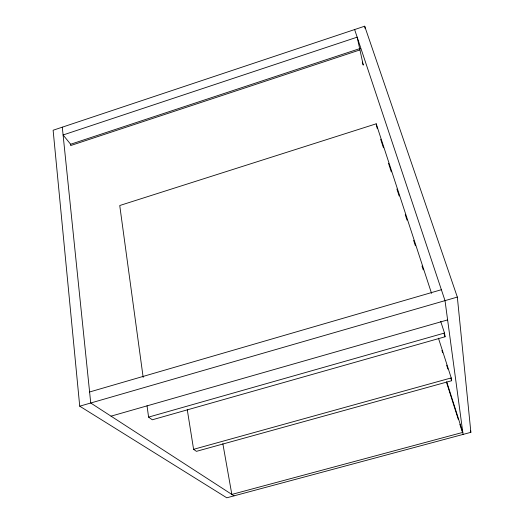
<?xml version="1.0" encoding="UTF-8"?>
<svg xmlns="http://www.w3.org/2000/svg" width="524" height="524" viewBox="0 0 524 524"><rect width="100%" height="100%" fill="white"/><g stroke="black" fill="none" stroke-linecap="round" stroke-linejoin="round"><path stroke-width="0.79" d="M364.684 26.2L53.12 130.24L79.727 406.185L226.787 497.8L470.88 432.32L457.334 297.082L364.684 26.2L365.176 28.597M70.308 144.362L360.322 48.431M70.445 145.62L359.955 49.918M431.553 293.361L376.199 123.808L119.741 205.519L143.163 377.385M89.597 391.985L441.372 289.713M79.727 406.185L457.334 297.082M111.036 416.161L447.62 319.909M147.034 405.759L148.58 417.111L444.503 333.028L440.697 321.363M444.503 333.028L445.066 336.768L152.314 419.783L148.58 417.111M187.278 409.748L193.598 449.323L451.23 377.915L438.45 338.209M451.23 377.915L451.649 380.719L196.428 451.347L193.598 449.323M234.051 495.855L90.737 403.008L62.291 127.181M70.76 144.395L63.096 134.982L357.158 37.165L363.256 65.107L362.274 62.14M354.624 29.56L445.014 300.638L463.078 434.416M380.66 139.24L383.444 147.794M388.52 163.344L391.31 171.898M396.884 189.007L399.17 196.009M405.255 214.676L407.03 220.119M413.619 240.339L415.394 245.782M421.99 266.002L423.261 269.886M444.051 333.657L445.066 336.768M470.375 430.767L470.88 432.32M441.915 350.438L442.662 352.77M446.658 365.189L447.902 369.073M450.895 378.387L451.649 380.719M446.671 381.701L462.803 432.392L231.837 494.42L222.851 443.684M446.756 383.083L458.376 419.639M459.862 424.302L462.089 431.304M376.199 123.808L377.195 128.367"/></g></svg>
